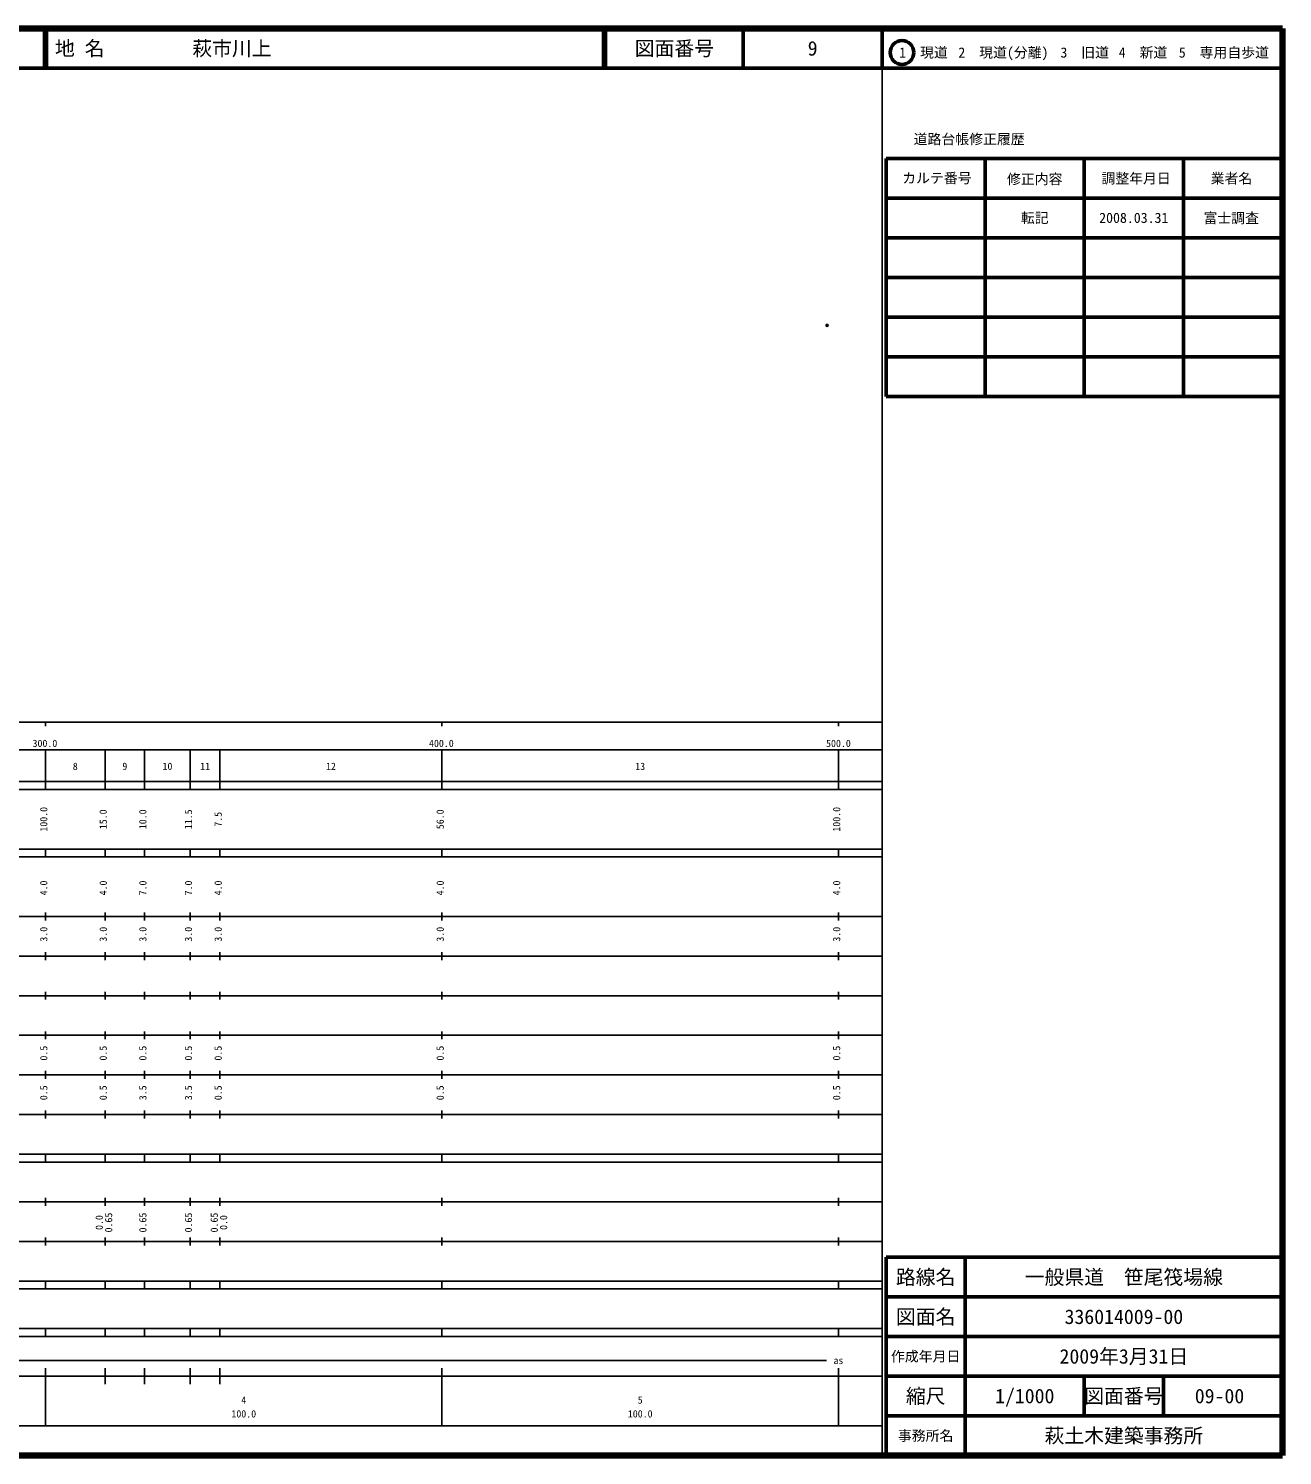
# Model space of a CAD drawing. Units: millimetres on the paper. Extents: x 40 to 680, y 20 to 380.
# Drawn here: x 363.7 to 680, y 20 to 380 of the extents above; entities that cross this region are included whole.
import ezdxf
from ezdxf.enums import TextEntityAlignment as Align

# ---------------------------------------------------------------- set-up
doc = ezdxf.new("R2010")
doc.units = ezdxf.units.MM
doc.header["$PDMODE"] = 32
doc.header["$PDSIZE"] = 0.5
doc.layers.add('M-OTRS', color=6, linetype='Continuous')
doc.layers.add('M-TTL-TXT', color=7, linetype='Continuous')
for name, color, linetype, lineweight in [('M-TTL', 2, 'Continuous', 140), ('M-TTL-BAND', 7, 'Continuous', 25), ('M-TTL-FRAM', 2, 'Continuous', 50), ('M-TTL-LINE', 7, 'Continuous', 50)]:
    doc.layers.add(name, color=color, linetype=linetype, lineweight=lineweight)
doc.styles.add('ＭＳ ゴシック', font='')
doc.styles.get('ＭＳ ゴシック').set_extended_font_data('MS Gothic')

msp = doc.modelspace()

# ---------------------------------------------------------------- linework, layer by layer
at = {"layer": 'M-OTRS'}
msp.add_point((565.118, 305.114), dxfattribs=at)
at = {"layer": 'M-TTL'}
for p, q in [((680, 380), (40, 380)), ((680, 20), (680, 380)), ((40, 20), (680, 20))]:
    msp.add_line(p, q, dxfattribs=at)
at = {"layer": 'M-TTL-BAND'}
for p, q in [((579, 20), (579, 370)), ((40, 205), (579, 205)), ((368, 205), (368, 204)), ((468, 205), (468, 204)), ((568, 205), (568, 204)), ((68, 198), (579, 198)), ((368, 188), (368, 198)), ((383, 188), (383, 198)), ((393, 188), (393, 198)), ((404.5, 188), (404.5, 198)), ((412, 188), (412, 198)), ((468, 188), (468, 198)), ((568, 188), (568, 198)), ((40, 190), (579, 190)), ((40, 188), (579, 188)), ((40, 173), (579, 173)), ((368, 171), (368, 173)), ((383, 171), (383, 173)), ((393, 171), (393, 173)), ((404.5, 171), (404.5, 173)), ((412, 171), (412, 173)), ((468, 171), (468, 173)), ((568, 171), (568, 173)), ((40, 171), (579, 171)), ((40, 156), (579, 156)), ((368, 155), (368, 157)), ((383, 155), (383, 157)), ((393, 155), (393, 157)), ((404.5, 155), (404.5, 157)), ((412, 155), (412, 157)), ((468, 155), (468, 157)), ((568, 155), (568, 157)), ((46, 146), (579, 146)), ((368, 145), (368, 147)), ((383, 145), (383, 147)), ((393, 145), (393, 147)), ((404.5, 145), (404.5, 147)), ((412, 145), (412, 147)), ((468, 145), (468, 147)), ((568, 145), (568, 147)), ((368, 135), (368, 137)), ((383, 135), (383, 137)), ((393, 135), (393, 137)), ((404.5, 135), (404.5, 137)), ((412, 135), (412, 137)), ((468, 135), (468, 137)), ((568, 135), (568, 137)), ((52, 136), (579, 136)), ((46, 126), (579, 126)), ((368, 125), (368, 127)), ((383, 125), (383, 127)), ((393, 125), (393, 127)), ((404.5, 125), (404.5, 127)), ((412, 125), (412, 127)), ((468, 125), (468, 127)), ((568, 125), (568, 127)), ((52, 116), (579, 116)), ((368, 115), (368, 117)), ((383, 115), (383, 117)), ((393, 115), (393, 117)), ((404.5, 115), (404.5, 117)), ((412, 115), (412, 117)), ((468, 115), (468, 117)), ((568, 115), (568, 117)), ((46, 106), (579, 106)), ((368, 105), (368, 107)), ((383, 105), (383, 107)), ((393, 105), (393, 107)), ((404.5, 105), (404.5, 107)), ((412, 105), (412, 107)), ((468, 105), (468, 107)), ((568, 105), (568, 107)), ((40, 96), (579, 96)), ((40, 94), (579, 94)), ((368, 94), (368, 96)), ((383, 94), (383, 96)), ((393, 94), (393, 96)), ((404.5, 94), (404.5, 96)), ((412, 94), (412, 96)), ((468, 94), (468, 96)), ((568, 94), (568, 96)), ((49, 84), (579, 84)), ((368, 83), (368, 85)), ((383, 83), (383, 85)), ((393, 83), (393, 85)), ((404.5, 83), (404.5, 85)), ((412, 83), (412, 85)), ((468, 83), (468, 85)), ((568, 83), (568, 85)), ((40, 74), (579, 74)), ((368, 73), (368, 75)), ((383, 73), (383, 75)), ((393, 73), (393, 75)), ((404.5, 73), (404.5, 75)), ((412, 73), (412, 75)), ((468, 73), (468, 75)), ((568, 73), (568, 75)), ((40, 64), (579, 64)), ((40, 62), (579, 62)), ((368, 62), (368, 64)), ((383, 62), (383, 64)), ((393, 62), (393, 64)), ((404.5, 62), (404.5, 64)), ((412, 62), (412, 64)), ((468, 62), (468, 64)), ((568, 62), (568, 64)), ((40, 52), (579, 52)), ((368, 50), (368, 52)), ((383, 50), (383, 52)), ((393, 50), (393, 52)), ((404.5, 50), (404.5, 52)), ((412, 50), (412, 52)), ((468, 50), (468, 52)), ((568, 50), (568, 52)), ((40, 50), (579, 50)), ((71, 44), (565, 44)), ((40, 40), (579, 40)), ((368, 27.5), (368, 42)), ((383, 38), (383, 42)), ((393, 38), (393, 42)), ((404.5, 38), (404.5, 42)), ((412, 38), (412, 42)), ((468, 27.5), (468, 42)), ((568, 27.5), (568, 42)), ((68, 27.5), (579, 27.5))]:
    msp.add_line(p, q, dxfattribs=at)
at = {"layer": 'M-TTL-FRAM'}
for p, q in [((580, 347.197), (580, 287.197)), ((580, 347.197), (680, 347.197)), ((580, 287.197), (680, 287.197)), ((680, 70), (580, 70)), ((580, 70), (580, 20))]:
    msp.add_line(p, q, dxfattribs=at)
at = {"layer": 'M-TTL-LINE'}
for p, q in [((367.75, 380), (367.75, 370)), ((368.25, 380), (368.25, 370)), ((508.747, 380), (508.747, 370)), ((509.247, 380), (509.247, 370)), ((543.997, 380), (543.997, 370)), ((579, 380), (579, 370)), ((40, 370), (680, 370)), ((605, 347.197), (605, 287.197)), ((630, 347.197), (630, 287.197)), ((655, 347.197), (655, 287.197)), ((580, 337.197), (680, 337.197)), ((580, 327.197), (680, 327.197)), ((580, 317.197), (680, 317.197)), ((580, 307.197), (680, 307.197)), ((580, 297.197), (680, 297.197)), ((600, 70), (600, 20)), ((680, 60), (580, 60)), ((680, 50), (580, 50)), ((680, 40), (580, 40)), ((630, 40), (630, 30)), ((650, 40), (650, 30)), ((680, 30), (580, 30))]:
    msp.add_line(p, q, dxfattribs=at)
msp.add_circle((584.031, 373.958), 3, dxfattribs=at)

# ---------------------------------------------------------------- texts
at = {"layer": 'M-TTL-BAND', "style": 'ＭＳ ゴシック'}
for s, p in [('300.0', (367.844, 198.195)), ('400.0', (467.844, 198.195)), ('500.0', (568, 198.195)), ('8', (375.5, 192.405)), ('9', (388, 192.405)), ('10', (398.75, 192.405)), ('11', (408.25, 192.405)), ('12', (440, 192.405)), ('13', (518, 192.405)), ('as', (568, 42.5)), ('4', (418, 32.523)), ('5', (518, 32.523)), ('100.0', (418, 29.033)), ('100.0', (518, 29.033))]:
    msp.add_text(s, height=1.833, dxfattribs=at).set_placement(p, align=Align.BOTTOM_CENTER)
for s, p in [('100.0', (369, 180.5)), ('15.0', (384, 180.5)), ('10.0', (394, 180.5)), ('11.5', (405.5, 180.5)), ('7.5', (413, 180.5)), ('56.0', (469, 180.5)), ('100.0', (569, 180.5)), ('4.0', (369, 163.174)), ('4.0', (384, 163.174)), ('7.0', (394, 163.174)), ('7.0', (405.5, 163.174)), ('4.0', (413, 163.174)), ('4.0', (469, 163.174)), ('4.0', (569, 163.174)), ('3.0', (369, 151.5)), ('3.0', (384, 151.5)), ('3.0', (394, 151.5)), ('3.0', (405.5, 151.5)), ('3.0', (413, 151.5)), ('3.0', (469, 151.5)), ('3.0', (569, 151.5)), ('0.5', (369, 121.5)), ('0.5', (384, 121.5)), ('0.5', (394, 121.5)), ('0.5', (405.5, 121.5)), ('0.5', (413, 121.5)), ('0.5', (469, 121.5)), ('0.5', (569, 121.5)), ('0.5', (369, 111.5)), ('0.5', (384, 111.5)), ('3.5', (394, 111.5)), ('3.5', (405.5, 111.5)), ('0.5', (413, 111.5)), ('0.5', (469, 111.5)), ('0.5', (569, 111.5)), ('0.0', (383, 78.764)), ('0.65', (385.37, 78.764)), ('0.65', (394, 78.764)), ('0.65', (405.5, 78.764)), ('0.65', (412, 78.764)), ('0.0', (414.37, 78.764))]:
    msp.add_text(s, height=1.833, rotation=90, dxfattribs=at).set_placement(p, align=Align.BOTTOM_CENTER)
at = {"layer": 'M-TTL-TXT', "style": 'ＭＳ ゴシック'}
for s, p in [('地 名', (370.38, 375)), ('萩市川上', (405.024, 375))]:
    msp.add_text(s, height=3.666, dxfattribs=at).set_placement(p, align=Align.MIDDLE_LEFT)
for s, height, p in [('図面番号', 3.666, (526.622, 375)), ('9', 3.666, (561.497, 375)), ('1\u3000現道', 2.566, (589.448, 373.958)), ('2\u3000現道(分離)', 2.566, (609.619, 373.958)), ('3\u3000旧道', 2.566, (630.121, 373.958)), ('4\u3000新道', 2.566, (644.824, 373.958)), ('5\u3000専用自歩道', 2.566, (665.228, 373.958)), ('道路台帳修正履歴', 2.566, (600.968, 352.113)), ('カルテ番号', 2.566, (592.839, 342.277)), ('修正内容', 2.566, (617.509, 342.023)), ('調整年月日', 2.566, (643.089, 342.197)), ('業者名', 2.566, (667.134, 342.197)), ('転記', 2.566, (617.5, 332.245)), ('2008.03.31', 2.566, (642.5, 332.245)), ('富士調査', 2.566, (667.077, 332.189)), ('路線名', 3.666, (590, 65)), ('路線名', 3.666, (590, 65)), ('一般県道\u3000笹尾筏場線', 3.666, (640, 65)), ('図面名', 3.666, (590, 55)), ('図面名', 3.666, (590, 55)), ('336014009-00', 3.666, (640, 55)), ('2009年3月31日', 3.666, (640, 45)), ('作成年月日', 2.566, (590, 45)), ('作成年月日', 2.566, (590, 45)), ('縮尺', 3.666, (590, 35)), ('縮尺', 3.666, (590, 35)), ('1/1000', 3.666, (615, 35)), ('図面番号', 3.666, (640, 35)), ('図面番号', 3.666, (640, 35)), ('09-00', 3.666, (664.125, 35)), ('事務所名', 2.566, (590, 25)), ('事務所名', 2.566, (590, 25)), ('萩土木建築事務所', 3.666, (640, 25))]:
    msp.add_text(s, height=height, dxfattribs=at).set_placement(p, align=Align.MIDDLE_CENTER)

doc.saveas('drawing.dxf')
